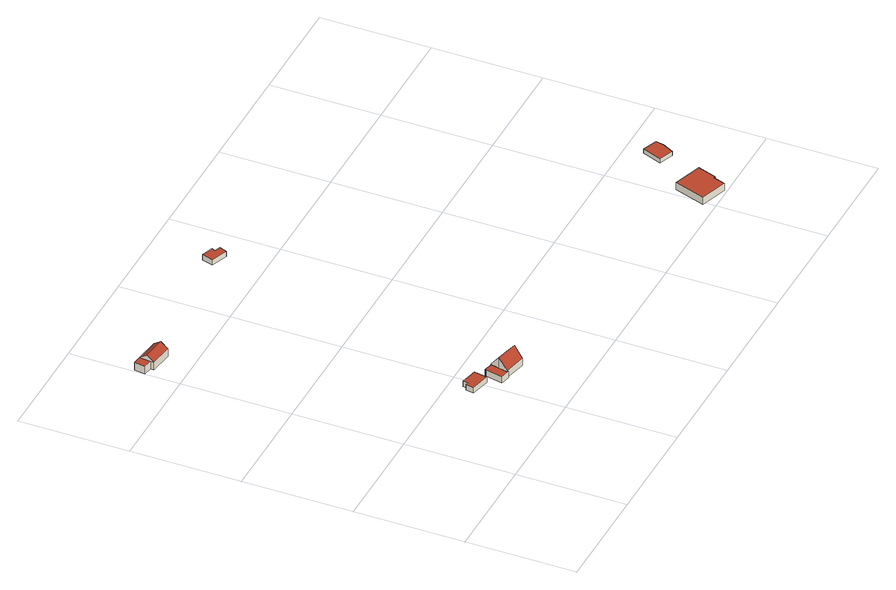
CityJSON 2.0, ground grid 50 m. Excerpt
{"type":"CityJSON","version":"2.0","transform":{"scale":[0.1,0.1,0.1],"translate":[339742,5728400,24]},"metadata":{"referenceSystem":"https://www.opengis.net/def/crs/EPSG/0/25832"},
"CityObjects":{
"building1":{"type":"Building","attributes":{"Gemeindeschluessel":"05170016","Geometrietyp2DReferenz":"3000","function":"31001_1010"},"address":[{"country":"Germany","locality":"Hünxe","thoroughfareNumber":"5","thoroughfareName":"Alte Raesfelder Straße"}],"children":["building1-1","building1-2"]},
"building1-1":{"type":"BuildingPart","attributes":{"roofType":"3100","measuredHeight":6.23},"parents":["building1"],"geometry":[{"type":"MultiSurface","lod":"2","boundaries":[[[0,1,2,3]],[[4,5,1,0]],[[6,7,5,4]],[[0,8,4]],[[6,9,3]],[[3,9,8,0]],[[4,8,9,6]],[[1,5,7,2]],[[6,10,11,7]],[[2,11,10,3]]],"semantics":{"surfaces":[{"type":"WallSurface"},{"type":"RoofSurface"},{"type":"GroundSurface"},{"type":"ClosureSurface"}],"values":[0,0,0,0,0,1,1,2,0,3]}}]},
"building1-2":{"type":"BuildingPart","attributes":{"roofType":"1000","measuredHeight":3.94},"parents":["building1"],"geometry":[{"type":"Solid","lod":"2","boundaries":[[[[3,2,12,13]],[[14,15,11,10]],[[13,12,15,14]],[[10,3,13,14]],[[2,11,15,12]],[[10,11,2,3]]]],"semantics":{"surfaces":[{"type":"WallSurface"},{"type":"RoofSurface"},{"type":"GroundSurface"},{"type":"ClosureSurface"}],"values":[[0,0,0,1,2,3]]}}]},
"building2":{"type":"Building","attributes":{"Geometrietyp2DReferenz":"3000","Gemeindeschluessel":"05170016","function":"31001_2463","roofType":"1000","measuredHeight":2.68},"address":[{"country":"Germany","locality":"Hünxe","thoroughfareNumber":"3","thoroughfareName":"Alte Raesfelder Straße"}],"geometry":[{"type":"Solid","lod":"2","boundaries":[[[[16,17,18,19]],[[20,21,17,16]],[[22,23,21,20]],[[24,25,23,22]],[[26,27,25,24]],[[19,18,27,26]],[[24,22,20,16,19,26]],[[17,21,23,25,27,18]]]],"semantics":{"surfaces":[{"type":"WallSurface"},{"type":"RoofSurface"},{"type":"GroundSurface"}],"values":[[0,0,0,0,0,0,1,2]]}}]},
"building3":{"type":"Building","attributes":{"Geometrietyp2DReferenz":"3000","Gemeindeschluessel":"05170016","function":"31001_1010","roofType":"1000","measuredHeight":3.23},"address":[{"country":"Germany","locality":"Hünxe","thoroughfareNumber":"3","thoroughfareName":"Alte Raesfelder Straße"}],"geometry":[{"type":"Solid","lod":"2","boundaries":[[[[28,29,30,31]],[[32,33,29,28]],[[34,35,33,32]],[[36,37,35,34]],[[38,39,37,36]],[[40,41,39,38]],[[42,43,41,40]],[[44,45,43,42]],[[46,47,45,44]],[[31,30,47,46]],[[44,42,40,38,36,34,32,28,31,46]],[[29,33,35,37,39,41,43,45,47,30]]]],"semantics":{"surfaces":[{"type":"WallSurface"},{"type":"RoofSurface"},{"type":"GroundSurface"}],"values":[[0,0,0,0,0,0,0,0,0,0,1,2]]}}]},
"building4":{"type":"Building","attributes":{"Geometrietyp2DReferenz":"3000","Gemeindeschluessel":"05170016","function":"31001_1010","roofType":"3100","measuredHeight":8.51},"address":[{"country":"Germany","locality":"Hünxe","thoroughfareNumber":"3","thoroughfareName":"Alte Raesfelder Straße"}],"geometry":[{"type":"Solid","lod":"2","boundaries":[[[[48,45,47,49]],[[50,51,45,48]],[[52,43,51,50]],[[53,54,43,52]],[[55,56,54,53]],[[57,58,56,55]],[[49,47,58,57]],[[48,49,57,55,50]],[[53,52,50,55]],[[45,51,43,54,56,58,47]]]],"semantics":{"surfaces":[{"type":"WallSurface"},{"type":"RoofSurface"},{"type":"GroundSurface"}],"values":[[0,0,0,0,0,0,0,1,1,2]]}}]},
"building5":{"type":"Building","attributes":{"Geometrietyp2DReferenz":"3000","Gemeindeschluessel":"05170016","function":"31001_2463","roofType":"1000","measuredHeight":2.71},"geometry":[{"type":"Solid","lod":"2","boundaries":[[[[59,60,61,62]],[[63,64,60,59]],[[65,66,64,63]],[[67,68,66,65]],[[69,70,68,67]],[[62,61,70,69]],[[67,65,63,59,62,69]],[[60,64,66,68,70,61]]]],"semantics":{"surfaces":[{"type":"WallSurface"},{"type":"RoofSurface"},{"type":"GroundSurface"}],"values":[[0,0,0,0,0,0,1,2]]}}]},
"building6":{"type":"Building","attributes":{"Geometrietyp2DReferenz":"3000","Gemeindeschluessel":"05170016","function":"31001_1010","roofType":"1000","measuredHeight":3.56},"address":[{"country":"Germany","locality":"Hünxe","thoroughfareNumber":"4","thoroughfareName":"Alte Raesfelder Straße"}],"geometry":[{"type":"Solid","lod":"2","boundaries":[[[[71,72,73,74]],[[75,76,72,71]],[[77,78,76,75]],[[79,80,78,77]],[[81,82,80,79]],[[74,73,82,81]],[[79,77,75,71,74,81]],[[72,76,78,80,82,73]]]],"semantics":{"surfaces":[{"type":"WallSurface"},{"type":"RoofSurface"},{"type":"GroundSurface"}],"values":[[0,0,0,0,0,0,1,2]]}}]},
"building7":{"type":"Building","attributes":{"Geometrietyp2DReferenz":"3000","Gemeindeschluessel":"05170016","function":"31001_2720","roofType":"1000","measuredHeight":2.13},"address":[{"country":"Germany","locality":"Hünxe","thoroughfareNumber":"4","thoroughfareName":"Alte Raesfelder Straße"}],"geometry":[{"type":"Solid","lod":"2","boundaries":[[[[83,84,85,86]],[[87,88,84,83]],[[89,90,88,87]],[[91,92,90,89]],[[86,85,92,91]],[[89,87,83,86,91]],[[84,88,90,92,85]]]],"semantics":{"surfaces":[{"type":"WallSurface"},{"type":"RoofSurface"},{"type":"GroundSurface"}],"values":[[0,0,0,0,0,1,2]]}}]}
},
"vertices":[
[163,1690,42],[163,1690,3],[52,1705,3],[52,1705,42],[153,1623,42],[153,1623,3],[44,1637,42],[44,1637,3],[158,1657,65],[48,1671,65],[46,1654,42],[46,1654,3],
[13,1710,3],[13,1710,42],[6,1659,42],[6,1659,3],
[523,363,32],[523,363,5],[535,424,5],[535,424,32],[434,383,32],[434,383,5],[442,419,32],[442,419,5],[454,416,32],[454,416,5],[459,440,32],[459,440,5],
[542,304,38],[542,304,6],[586,294,6],[586,294,38],[559,382,38],[559,382,6],[558,382,38],[558,382,6],[560,388,38],[560,388,6],[598,379,38],[598,379,6],[598,380,38],[598,380,6],[600,379,38],[600,379,6],[583,298,38],[583,298,6],[586,298,38],[586,298,6],
[583,298,41],[586,298,41],[591,339,91],[591,339,6],[600,379,41],[704,356,41],[704,356,6],[695,316,91],[695,316,6],[686,276,41],[686,276,6],
[853,1740,36],[853,1740,9],[800,1760,9],[800,1760,36],[847,1724,36],[847,1724,9],[874,1714,36],[874,1714,9],[860,1680,36],[860,1680,9],[785,1708,36],[785,1708,9],
[1980,51,44],[1980,51,9],[2104,10,9],[2104,10,44],[2028,194,44],[2028,194,9],[2159,150,44],[2159,150,9],[2130,63,44],[2130,63,9],[2122,65,44],[2122,65,9],
[2194,413,34],[2194,413,13],[2160,325,13],[2160,325,34],[2262,387,34],[2262,387,13],[2254,351,34],[2254,351,13],[2227,299,34],[2227,299,13]
]}
